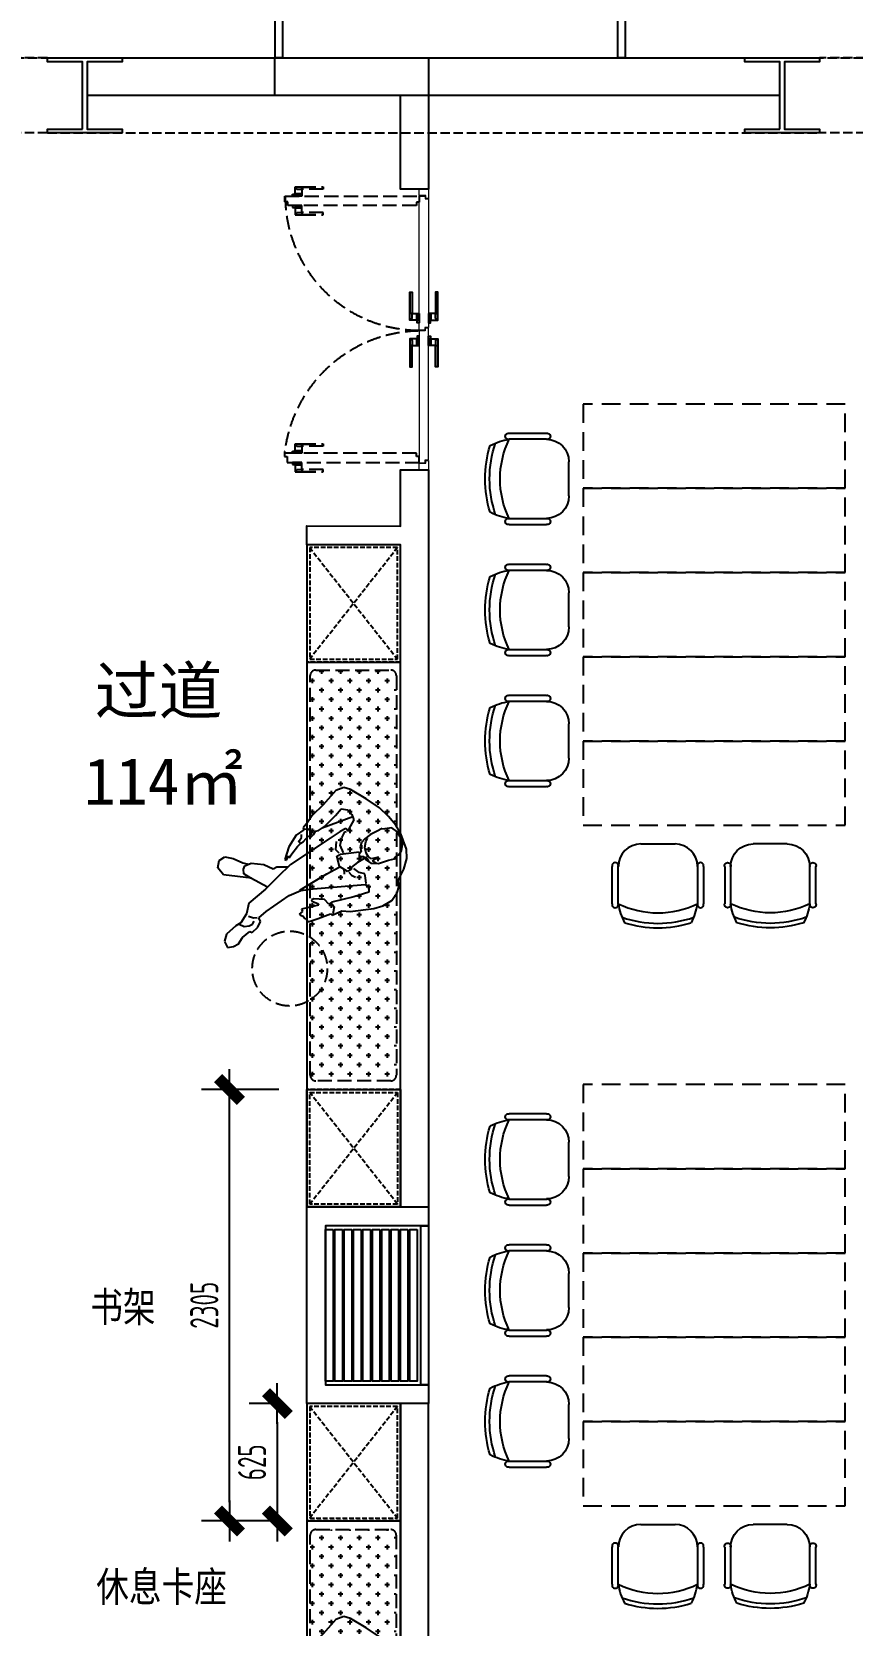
# Model space of a CAD drawing. Header units: millimetres. Extents: x 285006 to 3037698, y -2820855 to 192241.
# Drawn here: x 1153275 to 1157656, y -1089932 to -1081422 of the extents above; entities that cross this region are included whole.
import ezdxf
from ezdxf.enums import TextEntityAlignment as Align
from ezdxf.xclip import XClip

# ---------------------------------------------------------------- set-up
doc = ezdxf.new("R2010")
doc.units = ezdxf.units.MM
doc.header["$XCLIPFRAME"] = 2
doc.header["$PDMODE"] = 35
doc.header["$PDSIZE"] = -0.1
for name, pattern in [('1#C-6F$0$CONTINOUS', [0]), ('1#C-6F$0$DASHED2', [0.375, 0.25, -0.125]), ('DASH', [0.35, 0.25, -0.1]), ('DASHED', [0.75, 0.5, -0.25])]:
    doc.linetypes.add(name, pattern=pattern)
for name, color, linetype in [('1#C-6F$0$0-XREF', 7, 'Continuous'), ('1#C-6F$0$S-W-BEAMLINE', 4, '1#C-6F$0$DASHED2'), ('6铝型材', 8, 'Continuous'), ('___', 4, 'Continuous'), ('__附着_A10-J_KJ_2_B_28F_SEN22M3I_设计区$0$A_WALL_BRIK(砌块墙)', 190, 'Continuous'), ('A-DOOR', 60, 'Continuous'), ('BS-SHORT CABINET', 30, 'Continuous'), ('DOOR', 60, 'Continuous'), ('DOOR--02', 8, 'Continuous'), ('DS-FINISH', 20, 'Continuous'), ('FF-FIXT--02', 8, 'DASH'), ('FF-FURN', 51, 'Continuous'), ('FF-TEXT', 50, 'Continuous'), ('FF-活动家具', 51, 'Continuous'), ('FF1-固定家具(落地、到顶)', 30, 'Continuous'), ('WALL', 255, 'Continuous'), ('WALL-地台', 8, 'Continuous')]:
    doc.layers.add(name, color=color, linetype=linetype)
doc.layers.add('DIM-1B-6F$0$A-ANNO-DIMS', color=73, linetype='Continuous', lineweight=18)
doc.layers.add('WALL-1C-6F-1$0$A-WALL-GLAZ', color=142, linetype='Continuous', lineweight=18)
doc.styles.add('CCD_DIM', font='archs.shx', dxfattribs={"width": 0.7})
doc.styles.add('DIA', font='')
doc.styles.add('DIM-1B-6F$0$HYGB2014', font='hygbsz.shx', dxfattribs={"width": 0.7, "bigfont": 'hygbhz.shx'})
doc.styles.add('T9-L46$0$CCDI-TOG-01', font='arial.ttf')
doc.styles.get('DIA').set_extended_font_data('SimSun')
doc.dimstyles.new('DIM-1B-6F$0$DIMN', dxfattribs={"dimtxt": 300, "dimasz": 100, "dimexe": 250, "dimexo": 300, "dimgap": 0, "dimtad": 0, "dimdec": 0, "dimzin": 0, "dimdsep": 46, "dimtxsty": 'DIM-1B-6F$0$HYGB2014', "dimblk": 'DIM-1B-6F$0$_archtick', "dimcen": 0.09, "dimdle": 150, "dimclrt": 7, "dimazin": 0, "dimtfac": 1, "dimtdec": 0, "dimtix": 1, "dimtmove": 2, "dimatfit": 3, "dimfxl": 1, "dimtvp": 1, "dimtolj": 1, "dimtzin": 0, "dimarcsym": 0})
doc.dimstyles.new('DIM_100', dxfattribs={"dimscale": 100, "dimtxt": 1.5, "dimasz": 1, "dimexe": 1.5, "dimexo": 1.5, "dimgap": 0.6, "dimtad": 1, "dimdec": 0, "dimrnd": 5, "dimzin": 12, "dimdsep": 46, "dimtxsty": 'CCD_DIM', "dimblk": 'CCD_Dimension_Tick', "dimcen": 0.125, "dimclrd": 44, "dimclre": 44, "dimclrt": 50, "dimadec": 0, "dimazin": 0, "dimtfac": 1, "dimtdec": 0, "dimtix": 1, "dimtmove": 2, "dimatfit": 3, "dimldrblk": 'CCD_Leader_Dot', "dimfxl": 5, "dimtvp": 1, "dimtolj": 1, "dimtzin": 0, "dimarcsym": 0})

# ---------------------------------------------------------------- blocks, each defined once
blk = doc.blocks.new('DIM-1B-6F$0$_archtick')
at = {"const_width": 0.4}
blk.add_lwpolyline([(-0.7, -0.7), (0.7, 0.7)], dxfattribs=at)
blk = doc.blocks.new('CCD_Dimension_Tick')
at = {"color": 0, "linetype": 'ByBlock'}
for p, q in [((-1.091, 0), (0, 0)), ((0, 0), (1.091, 0))]:
    blk.add_line(p, q, dxfattribs=at)
at = {"color": 0, "linetype": 'Continuous', "const_width": 0.608}
blk.add_lwpolyline([(-0.61, -0.61), (0.61, 0.61)], dxfattribs=at)
blk = doc.blocks.new('*D1553')
at = {"layer": '___', "color": 44, "lineweight": -2, "transparency": 16777216}
for p, q in [((1162391.7, -1083359.5), (1162241.7, -1083359.5)), ((1162391.7, -1083459.5), (1162391.7, -1085509.5)), ((1162435.4, -1085609.5), (1162241.7, -1085609.5))]:
    blk.add_line(p, q, dxfattribs=at)
at = {"layer": 'Defpoints', "color": 0, "transparency": 16777216}
for p in [(1162518.5, -1083359.5), (1162391.7, -1085609.5), (1162585.4, -1085609.5), (1062582.7, -2814913.1), (1063707.7, -2814913.1), (1063707.7, -2816154.7)]:
    blk.add_point(p, dxfattribs=at)
at = {"layer": 'DIM-1B-6F$0$A-ANNO-DIMS', "color": 0, "lineweight": -2, "transparency": 16777216}
for p, q in [((1062582.7, -2815213.1), (1062582.7, -2816404.7)), ((1063707.7, -2815213.1), (1063707.7, -2816404.7)), ((1062432.7, -2816154.7), (1063857.7, -2816154.7))]:
    blk.add_line(p, q, dxfattribs=at)
at = {"layer": '___', "color": 44, "lineweight": -2, "transparency": 16777216, "xscale": 100, "yscale": 100, "zscale": 100}
for p, rotation in [((1162391.7, -1083359.5), 90), ((1162391.7, -1085609.5), 270)]:
    blk.add_blockref('CCD_Dimension_Tick', p, dxfattribs=dict(at, rotation=rotation))
at = {"layer": 'DIM-1B-6F$0$A-ANNO-DIMS', "color": 0, "lineweight": -2, "transparency": 16777216, "xscale": 100, "yscale": 100, "zscale": 100, "rotation": 180}
blk.add_blockref('DIM-1B-6F$0$_archtick', (1062582.7, -2816154.7), dxfattribs=at)
at = {"layer": 'DIM-1B-6F$0$A-ANNO-DIMS', "color": 0, "lineweight": -2, "transparency": 16777216, "xscale": 100, "yscale": 100, "zscale": 100}
blk.add_blockref('DIM-1B-6F$0$_archtick', (1063707.7, -2816154.7), dxfattribs=at)
at = {"layer": '___', "color": 50, "transparency": 16777216, "insert": (1162256.7, -1084484.5), "char_height": 150, "attachment_point": 5, "rotation": 90, "style": 'CCD_DIM'}
blk.add_mtext('\\A1;2250', dxfattribs=at)
at = {"layer": 'DIM-1B-6F$0$A-ANNO-DIMS', "color": 7, "transparency": 16777216, "insert": (1063145.2, -2815854.7), "char_height": 300, "attachment_point": 5, "style": 'DIM-1B-6F$0$HYGB2014'}
blk.add_mtext('\\A1;1125', dxfattribs=at)
blk = doc.blocks.new('*D1555')
at = {"layer": '___', "color": 44, "lineweight": -2, "transparency": 16777216}
for p, q in [((1154593.2, -1087071.4), (1154180.5, -1087071.4)), ((1154330.5, -1089275.6), (1154330.5, -1087171.4)), ((1154593.2, -1089375.6), (1154180.5, -1089375.6))]:
    blk.add_line(p, q, dxfattribs=at)
at = {"layer": 'Defpoints', "color": 0, "transparency": 16777216}
for p in [(1154330.5, -1087071.4), (1154743.2, -1087071.4, 0), (1154743.2, -1089375.6, 0), (1064832.7, -2814913.1), (1066532.7, -2814913.1), (1066532.7, -2816154.7)]:
    blk.add_point(p, dxfattribs=at)
at = {"layer": 'DIM-1B-6F$0$A-ANNO-DIMS', "color": 0, "lineweight": -2, "transparency": 16777216}
for p, q in [((1064832.7, -2815213.1), (1064832.7, -2816404.7)), ((1066532.7, -2815213.1), (1066532.7, -2816404.7)), ((1064682.7, -2816154.7), (1066682.7, -2816154.7))]:
    blk.add_line(p, q, dxfattribs=at)
at = {"layer": '___', "color": 44, "lineweight": -2, "transparency": 16777216, "xscale": 100, "yscale": 100, "zscale": 100}
for p, rotation in [((1154330.5, -1087071.4), 90), ((1154330.5, -1089375.6), 270)]:
    blk.add_blockref('CCD_Dimension_Tick', p, dxfattribs=dict(at, rotation=rotation))
at = {"layer": 'DIM-1B-6F$0$A-ANNO-DIMS', "color": 0, "lineweight": -2, "transparency": 16777216, "xscale": 100, "yscale": 100, "zscale": 100, "rotation": 180}
blk.add_blockref('DIM-1B-6F$0$_archtick', (1064832.7, -2816154.7), dxfattribs=at)
at = {"layer": 'DIM-1B-6F$0$A-ANNO-DIMS', "color": 0, "lineweight": -2, "transparency": 16777216, "xscale": 100, "yscale": 100, "zscale": 100}
blk.add_blockref('DIM-1B-6F$0$_archtick', (1066532.7, -2816154.7), dxfattribs=at)
at = {"layer": '___', "color": 50, "transparency": 16777216, "insert": (1154195.5, -1088223.5), "char_height": 150, "attachment_point": 5, "rotation": 90, "style": 'CCD_DIM'}
blk.add_mtext('\\A1;2305', dxfattribs=at)
at = {"layer": 'DIM-1B-6F$0$A-ANNO-DIMS', "color": 7, "transparency": 16777216, "insert": (1065682.7, -2815854.7), "char_height": 300, "attachment_point": 5, "style": 'DIM-1B-6F$0$HYGB2014'}
blk.add_mtext('\\A1;1700', dxfattribs=at)
blk = doc.blocks.new('*D1556')
at = {"layer": '___', "color": 44, "lineweight": -2, "transparency": 16777216}
for p, q in [((1154593.2, -1088748.5), (1154435.7, -1088748.5)), ((1154585.7, -1088848.5), (1154585.7, -1089275.6)), ((1154593.2, -1089375.6), (1154435.7, -1089375.6))]:
    blk.add_line(p, q, dxfattribs=at)
at = {"layer": 'Defpoints', "color": 0, "transparency": 16777216}
for p in [(1154743.2, -1088748.5, 0), (1154585.7, -1089375.6), (1154743.2, -1089375.6, 0), (1066532.7, -2814913.1), (1067332.7, -2814913.1), (1067332.7, -2816154.7)]:
    blk.add_point(p, dxfattribs=at)
at = {"layer": 'DIM-1B-6F$0$A-ANNO-DIMS', "color": 0, "lineweight": -2, "transparency": 16777216}
for p, q in [((1066532.7, -2815213.1), (1066532.7, -2816404.7)), ((1067332.7, -2815213.1), (1067332.7, -2816404.7)), ((1066382.7, -2816154.7), (1067482.7, -2816154.7))]:
    blk.add_line(p, q, dxfattribs=at)
at = {"layer": '___', "color": 44, "lineweight": -2, "transparency": 16777216, "xscale": 100, "yscale": 100, "zscale": 100}
for p, rotation in [((1154585.7, -1088748.5), 90), ((1154585.7, -1089375.6), 270)]:
    blk.add_blockref('CCD_Dimension_Tick', p, dxfattribs=dict(at, rotation=rotation))
at = {"layer": 'DIM-1B-6F$0$A-ANNO-DIMS', "color": 0, "lineweight": -2, "transparency": 16777216, "xscale": 100, "yscale": 100, "zscale": 100, "rotation": 180}
blk.add_blockref('DIM-1B-6F$0$_archtick', (1066532.7, -2816154.7), dxfattribs=at)
at = {"layer": 'DIM-1B-6F$0$A-ANNO-DIMS', "color": 0, "lineweight": -2, "transparency": 16777216, "xscale": 100, "yscale": 100, "zscale": 100}
blk.add_blockref('DIM-1B-6F$0$_archtick', (1067332.7, -2816154.7), dxfattribs=at)
at = {"layer": '___', "color": 50, "transparency": 16777216, "insert": (1154450.7, -1089062.1), "char_height": 150, "attachment_point": 5, "rotation": 90, "style": 'CCD_DIM'}
blk.add_mtext('\\A1;625', dxfattribs=at)
at = {"layer": 'DIM-1B-6F$0$A-ANNO-DIMS', "color": 7, "transparency": 16777216, "insert": (1066932.7, -2815854.7), "char_height": 300, "attachment_point": 5, "style": 'DIM-1B-6F$0$HYGB2014'}
blk.add_mtext('\\A1;800', dxfattribs=at)
blk = doc.blocks.new('WALL-1C-6F-1$0$mullion_____')
at = {"layer": '6铝型材'}
for p, q in [((-36798.2, -1713.1), (-36798.2, -1433.1)), ((-36798.2, -1433.1), (-36758.2, -1433.1)), ((-36758.2, -1713.1), (-36758.2, -1433.1)), ((-36798.2, -1713.1), (-36758.2, -1713.1)), ((-36778.2, -1713.1), (-36778.2, -1733.1))]:
    blk.add_line(p, q, dxfattribs=at)
blk = doc.blocks.new('WALL-1C-6F-1')
at = {"layer": 'WALL-地台', "linetype": 'DASH', "ltscale": 200}
blk.add_line((98375185.2, 18822722.6), (98375185.5, 18796565.6), dxfattribs=at)
at = {"layer": 'WALL-1C-6F-1$0$A-WALL-GLAZ', "lineweight": -3, "rotation": 269.9999995734953}
for p in [(98376618.3, 18778423.8), (98376618.3, 18776593.5)]:
    blk.add_blockref('WALL-1C-6F-1$0$mullion_____', p, dxfattribs=at)
blk = doc.blocks.new('1#C-6F$0$A$C13D20D7F')
at = {"layer": '1#C-6F$0$S-W-BEAMLINE', "color": 6, "linetype": '1#C-6F$0$CONTINOUS'}
blk.add_lwpolyline([(380, 200), (20, 200), (20, 12.5), (0, 12.5), (0, 412.5), (20, 412.5), (20, 225), (380, 225), (380, 412.5), (400, 412.5), (400, 12.5), (380, 12.5)], close=True, dxfattribs=at)
blk = doc.blocks.new('dfgdergherhre')
at = {"layer": 'WALL-地台', "linetype": 'DASH', "ltscale": 200}
for p, q in [((3268329.3, 4622650.5, 0), (3268329.3, 4621284.4, 0)), ((3268729.3, 4622650.5, 0), (3268729.3, 4621284.4, 0)), ((3268329.3, 4617159.8, 0), (3268329.3, 4621284.4, 0)), ((3268729.3, 4617159.8, 0), (3268729.3, 4621284.4, 0)), ((3268329.1, 4617159.8, 0), (3268329.2, 4615793.8, 0)), ((3268729.1, 4617159.8, 0), (3268729.2, 4615793.8, 0))]:
    blk.add_line(p, q, dxfattribs=at)
at = {"layer": '1#C-6F$0$0-XREF', "ltscale": 1.5, "rotation": 359.999308722076}
for p in [(3268329.3, 4620871.9, 0), (3268329.2, 4617147.3, 0)]:
    blk.add_blockref('1#C-6F$0$A$C13D20D7F', p, dxfattribs=at)
blk = doc.blocks.new('*U477')
at = {"layer": 'DOOR', "linetype": 'Continuous', "lineweight": 0, "ltscale": 1000}
for points in [[(-757.5, 17), (-757.5, 50), (-1461, 50), (-1461, 50), (-1461, 50), (-1461, 50), (-1461, 50), (-1461, 50), (-1461, 50), (-1461, 50), (-1461, 50), (-1461, 50), (-1461, 50), (-1461, 50), (-1461, 50), (-1461, 50), (-1461, 50), (-1462, 50), (-1462, 18), (-1447, 18), (-1447, 0), (-1446, 0), (-1446, 0), (-1446, 0), (-1446, 0), (-742.5, 0), (-742.5, 17)], [(-754.5, 20), (-754.5, 50), (-39, 50), (-39, 50), (-39, 50), (-39, 50), (-39, 50), (-39, 50), (-39, 50), (-39, 50), (-39, 50), (-39, 50), (-39, 50), (-39, 50), (-39, 50), (-39, 50), (-39, 50), (-38, 50), (-38, 18), (-53, 18), (-53, 0), (-54, 0), (-54, 0), (-54, 0), (-54, 0), (-739.5, 0), (-739.5, 20), (-754.5, 20)]]:
    blk.add_lwpolyline(points, close=True, dxfattribs=at)
at = {"layer": 'DOOR--02', "linetype": 'DASH', "ltscale": 300}
for p, q in [((-1509, 676.5), (-1509, 562.5)), ((-1363, 676.5), (-1363, 562.5)), ((-136, 676.5), (-136, 562.5)), ((10, 676.5), (10, 562.5))]:
    blk.add_line(p, q, dxfattribs=at)
at = {"layer": 'DOOR--02'}
for p, q in [((-835.5, 98), (-949.5, 98)), ((-664.5, 98), (-550.5, 98)), ((-835.5, -48), (-949.5, -48)), ((-664.5, -48), (-550.5, -48))]:
    blk.add_line(p, q, dxfattribs=at)
at = {"layer": 'DOOR--02', "linetype": 'DASH', "ltscale": 300}
for points in [[(-1428, 754.5), (-1461, 754.5), (-1461, 51), (-1461, 51), (-1461, 51), (-1461, 51), (-1461, 51), (-1461, 51), (-1461, 51), (-1461, 51), (-1461, 51), (-1461, 51), (-1461, 51), (-1461, 51), (-1461, 51), (-1461, 51), (-1461, 51), (-1461, 50), (-1429, 50), (-1429, 65), (-1411, 65), (-1411, 66), (-1411, 66), (-1411, 66), (-1411, 66), (-1411, 769.5), (-1428, 769.5)], [(-68, 766.5), (-38, 766.5), (-38, 51), (-38, 51), (-38, 51), (-38, 51), (-38, 51), (-38, 51), (-38, 51), (-38, 51), (-38, 51), (-38, 51), (-38, 51), (-38, 51), (-38, 51), (-38, 51), (-38, 51), (-38, 50), (-70, 50), (-70, 65), (-88, 65), (-88, 66), (-88, 66), (-88, 66), (-88, 66), (-88, 751.5), (-68, 751.5), (-68, 766.5)], [(-1473, 711.5), (-1473, 677), (-1471, 677), (-1471, 711.5)], [(-1399, 711.5), (-1399, 677), (-1401, 677), (-1401, 711.5)], [(-100, 711.5), (-100, 677), (-98, 677), (-98, 711.5)], [(-26, 711.5), (-26, 677), (-28, 677), (-28, 711.5)]]:
    blk.add_lwpolyline(points, close=True, dxfattribs=at)
for points in [[(-1473, 677.5), (-1473, 712), (-1511, 712), (-1511, 669)], [(-1511, 712), (-1499, 702.5), (-1499, 676.5)], [(-1461, 676.2), (-1461, 726.5), (-1471, 726.5), (-1471, 676.2), (-1461, 676.2)], [(-1471, 710), (-1461, 710)], [(-1471, 693), (-1461, 693)], [(-1411, 676.2), (-1411, 726.5), (-1401, 726.5), (-1401, 676.2), (-1411, 676.2)], [(-1401, 710), (-1411, 710)], [(-1401, 693), (-1411, 693)], [(-1399, 677.5), (-1399, 712), (-1361, 712), (-1361, 669)], [(-1361, 712), (-1373, 702.5), (-1373, 676.5)], [(-100, 677.5), (-100, 712), (-138, 712), (-138, 669)], [(-138, 712), (-126, 702.5), (-126, 676.5)], [(-88, 676.2), (-88, 726.5), (-98, 726.5), (-98, 676.2), (-88, 676.2)], [(-98, 710), (-88, 710)], [(-98, 693), (-88, 693)], [(-38, 676.2), (-38, 726.5), (-28, 726.5), (-28, 676.2), (-38, 676.2)], [(-28, 710), (-38, 710)], [(-28, 693), (-38, 693)], [(-26, 677.5), (-26, 712), (12, 712), (12, 669)], [(12, 712), (0, 702.5), (0, 676.5)], [(-1511, 676.5), (-1511, 562.5), (-1499, 562.5), (-1499, 676.5)], [(-1501, 676.5), (-1511, 676.5)], [(-1501, 676.5), (-1473, 676.5), (-1473, 676.5)], [(-1371, 676.5), (-1399, 676.5), (-1399, 676.5)], [(-1361, 676.5), (-1361, 562.5), (-1373, 562.5), (-1373, 676.5)], [(-1371, 676.5), (-1361, 676.5)], [(-138, 676.5), (-138, 562.5), (-126, 562.5), (-126, 676.5)], [(-128, 676.5), (-138, 676.5)], [(-128, 676.5), (-100, 676.5), (-100, 676.5)], [(2, 676.5), (-26, 676.5), (-26, 676.5)], [(12, 676.5), (12, 562.5), (0, 562.5), (0, 676.5)], [(2, 676.5), (12, 676.5)]]:
    blk.add_lwpolyline(points, dxfattribs=at)
at = {"layer": 'DOOR--02'}
for points in [[(-835.5, 100), (-949.5, 100), (-949.5, 88), (-835.5, 88)], [(-834.5, 62), (-800, 62), (-800, 100), (-843, 100)], [(-835.5, 90), (-835.5, 100)], [(-800, 100), (-809.5, 88), (-835.5, 88)], [(-835.5, 90), (-835.5, 62), (-835.5, 62)], [(-665.5, 62), (-700, 62), (-700, 100), (-657, 100)], [(-700, 100), (-690.5, 88), (-664.5, 88)], [(-664.5, 100), (-550.5, 100), (-550.5, 88), (-664.5, 88)], [(-664.5, 90), (-664.5, 100)], [(-664.5, 90), (-664.5, 62), (-664.5, 62)], [(-835.8, 50), (-785.5, 50), (-785.5, 60), (-835.8, 60), (-835.8, 50)], [(-819, 60), (-819, 50)], [(-802, 60), (-802, 50)], [(-664.2, 50), (-714.5, 50), (-714.5, 60), (-664.2, 60), (-664.2, 50)], [(-698, 60), (-698, 50)], [(-681, 60), (-681, 50)], [(-835.5, -50), (-949.5, -50), (-949.5, -38), (-835.5, -38)], [(-834.5, -12), (-800, -12), (-800, -50), (-843, -50)], [(-835.8, 0), (-785.5, 0), (-785.5, -10), (-835.8, -10), (-835.8, 0)], [(-835.5, -40), (-835.5, -12), (-835.5, -12)], [(-800, -50), (-809.5, -38), (-835.5, -38)], [(-835.5, -40), (-835.5, -50)], [(-819, -10), (-819, 0)], [(-802, -10), (-802, 0)], [(-664.2, 0), (-714.5, 0), (-714.5, -10), (-664.2, -10), (-664.2, 0)], [(-665.5, -12), (-700, -12), (-700, -50), (-657, -50)], [(-700, -50), (-690.5, -38), (-664.5, -38)], [(-698, -10), (-698, 0)], [(-681, -10), (-681, 0)], [(-664.5, -40), (-664.5, -12), (-664.5, -12)], [(-664.5, -50), (-550.5, -50), (-550.5, -38), (-664.5, -38)], [(-664.5, -40), (-664.5, -50)]]:
    blk.add_lwpolyline(points, dxfattribs=at)
for points in [[(-800.5, 62), (-835, 62), (-835, 60), (-800.5, 60)], [(-699.5, 62), (-665, 62), (-665, 60), (-699.5, 60)], [(-800.5, -12), (-835, -12), (-835, -10), (-800.5, -10)], [(-699.5, -12), (-665, -12), (-665, -10), (-699.5, -10)]]:
    blk.add_lwpolyline(points, close=True, dxfattribs=at)
at = {"layer": 'DOOR--02', "linetype": 'DASH', "ltscale": 300}
for centre, radius, start, end in [((-1494.2, 38.1), 736, 0.92375, 83.51215), ((-39, 50), 715.5, 89.91992, 182.40293)]:
    blk.add_arc(centre, radius, start, end, dxfattribs=at)
at = {"layer": 'DS-FINISH', "linetype": 'Continuous', "lineweight": 0, "ltscale": 1000}
for points in [[(-1500, 50), (-1465, 50), (-1465, 15), (-1450, 15), (-1450, 0), (-1500, 0), (-1500, 50)], [(-35, 50), (0, 50), (0, 0), (-50, 0), (-50, 15), (-35, 15), (-35, 50), (0, 50)]]:
    blk.add_lwpolyline(points, dxfattribs=at)
blk = doc.blocks.new('A$C2ABA4370')
at = {"color": 8}
blk.add_wipeout([(671.2, 1032.3), (702, 979.3), (717.4, 925.1), (735.7, 784.7), (732.9, 735.8), (758, 677.8), (748.8, 668.5), (777.4, 596.1), (798, 536.1), (779.8, 523), (776, 513.4), (763.6, 505.4), (757.2, 489.4), (752.5, 482), (736.2, 501.5), (722.8, 495.7), (697.9, 596.2), (689, 592.4), (675.1, 557.2), (667.4, 556.6), (661.6, 570), (664, 631.9), (692.6, 657.5), (679.5, 675.7), (649.8, 805.9), (621.1, 896.8), (589.6, 896.4), (575.3, 874.4), (600.4, 564.7), (610.5, 492.3), (640.3, 423.1), (736.1, 286.9), (773.9, 242.3), (796.2, 252), (829.1, 237), (859.8, 202.6), (854.8, 189.8), (889.3, 146.5), (928.3, 122.4), (943, 93.6), (948.7, 57.4), (913.6, 39.5), (869.9, 50.6), (821.8, 106.7), (803.9, 136.1), (749.2, 170.8), (685.7, 183.1), (603.1, 282.5), (590.5, 295.2), (538.9, 198.8), (517.3, 33.6), (476.2, 0), (433.1, 7.9), (411, 40.7), (421.4, 90.2), (446.5, 148.7), (455.7, 182.5), (449.2, 197.6), (456.6, 272.3), (482.7, 328.5), (470.8, 349.9), (471.5, 416.2), (456.8, 431.3), (300.2, 665.6), (261.1, 725.5), (243.4, 760.3), (259.3, 772.5), (244.3, 776.6), (191.6, 806.8), (174.9, 801), (241.6, 618.6), (256, 596.2), (258.3, 578.7), (279.4, 566.6), (297, 550.3), (287.4, 535.6), (303.1, 523.9), (321.7, 505.4), (329.7, 492.9), (349.2, 472.2), (393, 438.2), (418.3, 422.6), (406.1, 420), (430.4, 406.6), (426.6, 397.1), (352.8, 420.8), (283.5, 465.1), (251.1, 509.4), (239, 506.8), (206.7, 532.6), (165.8, 560), (103.1, 625.6), (18, 700.1), (0, 748), (12, 787.6), (67.3, 880.3), (120.7, 958.9), (171.6, 1012.7), (224.1, 1056.5), (274.7, 1086.3), (365.9, 1120.4), (421.4, 1120.5), (484.6, 1102.8), (551.4, 1070.7), (591.9, 1074.9), (622.9, 1064.4)], dxfattribs=at)
for p, q in [((224.1, 1056.5), (171.6, 1012.7)), ((274.7, 1086.3), (224.1, 1056.5)), ((261.4, 1062), (240.1, 1031.7)), ((298.7, 1086.1), (261.4, 1062)), ((365.9, 1120.4), (274.7, 1086.3)), ((337.3, 1094.8), (298.7, 1086.1)), ((376.2, 1090.4), (337.3, 1094.8)), ((421.4, 1120.5), (365.9, 1120.4)), ((401.1, 1069.4), (376.2, 1090.4)), ((414.3, 1051.2), (401.1, 1069.4)), ((423.9, 1047.4), (414.3, 1051.2)), ((484.6, 1102.8), (421.4, 1120.5)), ((430.7, 1013.2), (423.9, 1047.4)), ((551.4, 1070.7), (484.6, 1102.8)), ((591.9, 1074.9), (551.4, 1070.7)), ((622.9, 1064.4), (591.9, 1074.9)), ((671.2, 1032.3), (622.9, 1064.4)), ((120.7, 958.9), (67.3, 880.3)), ((171.6, 1012.7), (120.7, 958.9)), ((240.1, 1031.7), (244.4, 991.1)), ((247.9, 976.8), (243.5, 974.8)), ((243.5, 974.8), (260.1, 942.3)), ((244.4, 991.1), (247.9, 976.8)), ((451.7, 953.9), (430.7, 1013.2)), ((449.8, 907.6), (451.7, 953.9)), ((702, 979.3), (671.2, 1032.3)), ((717.4, 925.1), (702, 979.3)), ((67.3, 880.3), (12, 787.6)), ((260.1, 942.3), (278.8, 905.3)), ((278.8, 905.3), (304.1, 871.2)), ((322.3, 877.3), (299.9, 887.8)), ((304.1, 871.2), (325.8, 851.5)), ((356, 871.7), (322.3, 877.3)), ((325.8, 851.5), (352.6, 844.5)), ((364.5, 853.7), (342.5, 854.9)), ((390.5, 879.9), (356, 871.7)), ((411.5, 893.4), (390.5, 879.9)), ((409.1, 842.4), (409.6, 866.1)), ((409.6, 866.1), (432, 881.4)), ((435.9, 895.3), (410.5, 875.4)), ((423.5, 912), (411.5, 893.4)), ((436.7, 917.7), (416.2, 944.7)), ((416.2, 944.7), (423.5, 912)), ((421.5, 868.9), (444.2, 828.4)), ((432, 881.4), (449.8, 907.6)), ((449.9, 939.1), (436.7, 917.7)), ((513, 871.3), (503.6, 838.1)), ((535.1, 875.5), (513, 871.3)), ((570.1, 880.1), (535.1, 875.5)), ((575.3, 874.4), (589.6, 896.4)), ((600.4, 564.7), (575.3, 874.4)), ((589.6, 896.4), (621.1, 896.8)), ((621.1, 896.8), (649.8, 805.9)), ((735.7, 784.7), (717.4, 925.1)), ((12, 787.6), (0, 748)), ((126.4, 731), (133, 770.9)), ((133, 770.9), (159.4, 795.6)), ((159.4, 795.6), (191.6, 806.8)), ((174.9, 801), (241.6, 618.6)), ((191.6, 806.8), (244.3, 776.6)), ((259.3, 772.5), (243.4, 760.3)), ((243.4, 760.3), (261.1, 725.5)), ((244.3, 776.6), (259.3, 772.5)), ((262.6, 752.7), (261, 762.6)), ((352.6, 844.5), (379.3, 850.2)), ((379.3, 850.2), (399, 836.3)), ((395.1, 727.7), (381.7, 838.5)), ((399, 836.3), (409.1, 842.4)), ((444.2, 828.4), (472.7, 793)), ((498.7, 769.8), (468.8, 722.5)), ((472.7, 793), (486.8, 791.2)), ((503.6, 838.1), (480, 806.8)), ((486.8, 791.2), (498.7, 769.8)), ((503.4, 777.1), (520.6, 792.5)), ((520.6, 792.5), (531.7, 815.8)), ((649.8, 805.9), (679.5, 675.7)), ((732.9, 735.8), (735.7, 784.7)), ((0, 748), (18, 700.1)), ((18, 700.1), (103.1, 625.6)), ((167, 698.2), (126.4, 731)), ((232, 633.5), (167, 698.2)), ((261.1, 725.5), (300.2, 665.6)), ((295.5, 737.7), (262.6, 752.7)), ((342.7, 726.4), (295.5, 737.7)), ((300.2, 665.6), (456.8, 431.3)), ((369.6, 700.9), (320.8, 703.6)), ((387.4, 745.6), (342.7, 726.4)), ((390.3, 720.4), (369.6, 700.9)), ((406.9, 706.4), (395.1, 727.7)), ((468.8, 722.5), (406.9, 706.4)), ((512.4, 645.9), (473, 719)), ((482.1, 746.8), (515, 750.4)), ((679.5, 675.7), (692.6, 657.5)), ((689.8, 676.2), (708, 689.4)), ((708, 689.4), (749.5, 682)), ((758, 677.8), (732.9, 735.8)), ((748.8, 668.5), (758, 677.8)), ((777.4, 596.1), (748.8, 668.5)), ((103.1, 625.6), (165.8, 560)), ((256, 596.2), (232, 633.5)), ((258.3, 578.7), (256, 596.2)), ((279.4, 566.6), (258.3, 578.7)), ((566.2, 557.9), (512.4, 645.9)), ((664, 631.9), (661.6, 570)), ((661.6, 570), (667.4, 556.6)), ((692.6, 657.5), (664, 631.9)), ((675.1, 557.2), (689, 592.4)), ((689, 592.4), (697.9, 596.2)), ((697.9, 596.2), (722.8, 495.7)), ((798, 536.1), (777.4, 596.1)), ((165.8, 560), (206.7, 532.6)), ((206.7, 532.6), (239, 506.8)), ((239, 506.8), (251.1, 509.4)), ((246, 533.6), (260, 550.3)), ((247, 512.9), (246, 533.6)), ((251.1, 509.4), (283.5, 465.1)), ((260, 550.3), (282.9, 552.2)), ((297, 550.3), (279.4, 566.6)), ((296.6, 496.5), (279.5, 495.8)), ((287.4, 535.6), (297, 550.3)), ((303.1, 523.9), (287.4, 535.6)), ((313.6, 485), (296.6, 496.5)), ((321.7, 505.4), (303.1, 523.9)), ((325, 480.5), (313.6, 485)), ((329.7, 492.9), (321.7, 505.4)), ((329.3, 489.1), (325, 480.5)), ((349.2, 472.2), (329.7, 492.9)), ((610.2, 486.8), (566.2, 557.9)), ((610.5, 492.3), (600.4, 564.7)), ((640.3, 423.1), (610.5, 492.3)), ((667.4, 556.6), (675.1, 557.2)), ((722.8, 495.7), (736.2, 501.5)), ((736.2, 501.5), (752.5, 482)), ((752.5, 482), (757.2, 489.4)), ((757.2, 489.4), (763.6, 505.4)), ((763.6, 505.4), (776, 513.4)), ((776, 513.4), (779.8, 523)), ((779.8, 523), (798, 536.1)), ((283.5, 465.1), (352.8, 420.8)), ((393, 438.2), (349.2, 472.2)), ((352.8, 420.8), (426.6, 397.1)), ((418.3, 422.6), (393, 438.2)), ((406.1, 420), (418.3, 422.6)), ((430.4, 406.6), (406.1, 420)), ((426.6, 397.1), (430.4, 406.6)), ((456.8, 431.3), (533, 352.9)), ((470.8, 349.9), (471.5, 416.2)), ((736.1, 286.9), (640.3, 423.1)), ((456.6, 272.3), (482.7, 328.5)), ((482.7, 328.5), (470.8, 349.9)), ((533, 352.9), (603.1, 282.5)), ((590.5, 295.2), (537.3, 195.8)), ((773.9, 242.3), (736.1, 286.9)), ((449.2, 197.6), (456.6, 272.3)), ((465.6, 159.6), (449.2, 197.6)), ((537.3, 195.8), (513.1, 153.6)), ((538.9, 198.8), (517.3, 33.6)), ((603.1, 282.5), (685.7, 183.1)), ((762.9, 182), (774.3, 210.7)), ((774.3, 210.7), (772.3, 233.7)), ((796.2, 252), (773.9, 242.3)), ((811, 205.4), (793.1, 216.2)), ((829.1, 237), (796.2, 252)), ((821.9, 186.2), (811, 205.4)), ((859.8, 202.6), (829.1, 237)), ((854.8, 189.8), (859.8, 202.6)), ((889.3, 146.5), (854.8, 189.8)), ((421.4, 90.2), (446.5, 148.7)), ((446.5, 148.7), (455.7, 182.5)), ((484.7, 152), (465.6, 159.6)), ((513.1, 153.6), (484.7, 152)), ((685.7, 183.1), (749.2, 170.8)), ((749.2, 170.8), (803.9, 136.1)), ((803.9, 136.1), (821.8, 106.7)), ((810.9, 125.9), (824.5, 155.6)), ((821.8, 106.7), (869.9, 50.6)), ((824.5, 155.6), (821.9, 186.2)), ((928.3, 122.4), (889.3, 146.5)), ((943, 93.6), (928.3, 122.4)), ((411, 40.7), (421.4, 90.2)), ((433.1, 7.9), (411, 40.7)), ((476.2, 0), (433.1, 7.9)), ((517.3, 33.6), (476.2, 0)), ((869.9, 50.6), (912.7, 39.7)), ((914, 39.7), (948.7, 57.4)), ((948.7, 57.4), (943, 93.6))]:
    blk.add_line(p, q, dxfattribs=at)
blk = doc.blocks.new('*U1127')
at = {"layer": 'FF1-固定家具(落地、到顶)', "color": 55, "linetype": 'DASH', "ltscale": 100}
for p, q in [((15.4, 484.6), (611.7, 15.4)), ((15.4, 15.4), (611.7, 484.6)), ((627.1, 0), (627.1, 500))]:
    blk.add_line(p, q, dxfattribs=at)
at = {"layer": 'FF1-固定家具(落地、到顶)'}
blk.add_lwpolyline([(0, 500), (627.1, 500), (627.1, 0), (0, 0)], close=True, dxfattribs=at)
at = {"layer": 'FF1-固定家具(落地、到顶)', "color": 55, "linetype": 'DASH', "ltscale": 100}
blk.add_lwpolyline([(15.4, 484.6), (611.7, 484.6), (611.7, 15.4), (15.4, 15.4)], close=True, dxfattribs=at)
blk = doc.blocks.new('*U1128')
at = {"layer": 'FF1-固定家具(落地、到顶)', "color": 55, "linetype": 'DASH', "ltscale": 100}
for p, q in [((15.4, 484.6), (611.7, 15.4)), ((15.4, 15.4), (611.7, 484.6)), ((627.1, 0), (627.1, 500))]:
    blk.add_line(p, q, dxfattribs=at)
at = {"layer": 'FF1-固定家具(落地、到顶)'}
blk.add_lwpolyline([(0, 500), (627.1, 500), (627.1, 0), (0, 0)], close=True, dxfattribs=at)
at = {"layer": 'FF1-固定家具(落地、到顶)', "color": 55, "linetype": 'DASH', "ltscale": 100}
blk.add_lwpolyline([(15.4, 484.6), (611.7, 484.6), (611.7, 15.4), (15.4, 15.4)], close=True, dxfattribs=at)
blk = doc.blocks.new('CCD_Leader_Dot')
at = {"color": 0, "linetype": 'ByBlock'}
blk.add_line((-5, 0), (-10, 0), dxfattribs=at)
at = {"color": 0, "linetype": 'ByBlock', "const_width": 5}
blk.add_lwpolyline([(-2.5, 0, 1), (2.5, 0, 1)], format="xyb", close=True, dxfattribs=at)
blk = doc.blocks.new('A$C64783269')
at = {"layer": 'FF-活动家具'}
for p, q in [((1, 151), (1, 400)), ((41, 151), (41, 400)), ((570, 399), (570, 150)), ((610, 399), (610, 150)), ((419, 0), (191, 0))]:
    blk.add_line(p, q, dxfattribs=at)
for centre, radius, start, end in [((305, -192), 752, 72.7146, 107.2107), ((21, 405), 20.8, 344.5058, 195.4229), ((461, 332), 426, 152.8506, 170.8394), ((305, -144), 604, 64.0229, 115.9163), ((305, -200), 730, 70.8382, 109.1021), ((149, 332), 426, 9.0894, 27.0688), ((590, 405), 20.8, 344.5058, 195.4229), ((21, 145), 20.8, 164.5058, 15.4229), ((191, 150), 150, 179.9644, 269.9644), ((419, 150), 150, 269.9644, 359.9644), ((590, 145), 20.8, 164.5058, 15.4229)]:
    blk.add_arc(centre, radius, start, end, dxfattribs=at)
blk = doc.blocks.new('DFHFTHRTHRT')
at = {"layer": 'FF-TEXT', "color": 50, "style": 'DIA'}
for s, p in [('114㎡', (908003.5, -316793.9)), ('过道', (907520.7, -316820.5))]:
    blk.add_text(s, height=250, rotation=90.08483, dxfattribs=at).set_placement(p, align=Align.MIDDLE_CENTER)
at = {"layer": 'FF-TEXT', "color": 2, "style": 'T9-L46$0$CCDI-TOG-01', "width": 0.8}
for s, p in [('休息卡座', (912386.1, -317153.7)), ('书架', (910891.8, -317185.7))]:
    blk.add_text(s, height=160, rotation=90, dxfattribs=at).set_placement(p)

msp = doc.modelspace()

# ---------------------------------------------------------------- linework, layer by layer
at = {"layer": '___', "elevation": 0}
msp.add_lwpolyline([(1157269.6, -1081761.1), (1153569.9, -1081761)], dxfattribs=at)
at = {"layer": 'A-DOOR', "elevation": 0}
for points in [[(1154883.2, -1087818.5), (1154883.2, -1088628.5), (1154843.2, -1088628.5), (1154843.2, -1087818.5)], [(1154933.2, -1087818.5), (1154933.2, -1088628.5), (1154893.2, -1088628.5), (1154893.2, -1087818.5)], [(1154983.2, -1087818.5), (1154983.2, -1088628.5), (1154943.2, -1088628.5), (1154943.2, -1087818.5)], [(1155033.2, -1087818.5), (1155033.2, -1088628.5), (1154993.2, -1088628.5), (1154993.2, -1087818.5)], [(1155083.2, -1087818.5), (1155083.2, -1088628.5), (1155043.2, -1088628.5), (1155043.2, -1087818.5)], [(1155133.2, -1087818.5), (1155133.2, -1088628.5), (1155093.2, -1088628.5), (1155093.2, -1087818.5)], [(1155183.2, -1087818.5), (1155183.2, -1088628.5), (1155143.2, -1088628.5), (1155143.2, -1087818.5)], [(1155233.2, -1087818.5), (1155233.2, -1088628.5), (1155193.2, -1088628.5), (1155193.2, -1087818.5)], [(1155283.2, -1087818.5), (1155283.2, -1088628.5), (1155243.2, -1088628.5), (1155243.2, -1087818.5)], [(1155333.2, -1087818.5), (1155333.2, -1088628.5), (1155293.2, -1088628.5), (1155293.2, -1087818.5)]]:
    msp.add_lwpolyline(points, close=True, dxfattribs=at)
msp.add_lwpolyline([(1155393.1, -1087798.5), (1155393.1, -1088648.5), (1155353.1, -1088648.5), (1155353.1, -1087798.5), (1155393.1, -1087798.5)], dxfattribs=at)
at = {"layer": 'FF-FURN', "linetype": 'DASHED', "ltscale": 200}
for points in [[(1157618.5, -1083409.5), (1156218.5, -1083409.5), (1156218.5, -1083859.5), (1157618.5, -1083859.5)], [(1157618.5, -1083859.5), (1156218.5, -1083859.5), (1156218.5, -1084309.5), (1157618.5, -1084309.5)], [(1157618.5, -1084309.5), (1156218.5, -1084309.5), (1156218.5, -1084759.5), (1157618.5, -1084759.5)], [(1157618.5, -1084759.5), (1156218.5, -1084759.5), (1156218.5, -1085209.5), (1157618.5, -1085209.5)], [(1157618.5, -1085209.5), (1156218.5, -1085209.5), (1156218.5, -1085659.5), (1157618.5, -1085659.5)], [(1157618.5, -1087044.4), (1156218.5, -1087044.4), (1156218.5, -1087494.4), (1157618.5, -1087494.4)], [(1157618.5, -1087494.4), (1156218.5, -1087494.4), (1156218.5, -1087944.4), (1157618.5, -1087944.4)], [(1157618.5, -1087944.4), (1156218.5, -1087944.4), (1156218.5, -1088394.4), (1157618.5, -1088394.4)], [(1157618.5, -1088394.4), (1156218.5, -1088394.4), (1156218.5, -1088844.4), (1157618.5, -1088844.4)], [(1157618.5, -1088844.4), (1156218.5, -1088844.4), (1156218.5, -1089294.4), (1157618.5, -1089294.4)]]:
    msp.add_lwpolyline(points, close=True, dxfattribs=at)
at = {"layer": 'FF-FURN', "linetype": 'DASH', "ltscale": 300}
msp.add_circle((1154652.1, -1086425), 200, dxfattribs=at)
at = {"layer": 'WALL', "elevation": 0}
msp.add_lwpolyline([(1155243.2, -1081761), (1154572.8, -1081760.8), (1154572.8, -1081561.1), (1155393.2, -1081561.3), (1155393.2, -1082261), (1155243.2, -1082261)], close=True, dxfattribs=at)
for points in [[(1155243.2, -1083761.1), (1155393.2, -1083761), (1155393.1, -1087698.5), (1155393.1, -1087698.5), (1155393.1, -1087798.5), (1154843.2, -1087798.5), (1154843.2, -1088648.5), (1155393.1, -1088648.5), (1155393.1, -1088748.5), (1154743.2, -1088748.5), (1154743.2, -1087698.5), (1155243.2, -1087698.5), (1155243.2, -1084161.1), (1154743.2, -1084161.1), (1154743.2, -1084061), (1155243.2, -1084061.1), (1155243.2, -1083761), (1155393.2, -1083761)], [(1155243.2, -1087698.5), (1155393.1, -1087698.5)]]:
    msp.add_lwpolyline(points, dxfattribs=at)

# ---------------------------------------------------------------- block references
at = {"xscale": -1, "rotation": 90}
for p in [(1155243.2, -1084161.1, 0), (1155243.2, -1088748.5, 0)]:
    msp.add_blockref('*U1127', p, dxfattribs=at)
at = {"rotation": 89.99999999999999}
msp.add_blockref('*U1128', (1155243.2, -1087698.5, 0), dxfattribs=at)
at = {"layer": '1#C-6F$0$0-XREF', "ltscale": 1.5}
ref = msp.add_blockref('WALL-1C-6F-1', (-17657592, 97293851, 0), dxfattribs=dict(at, rotation=269.999308722076))
XClip(ref).set_block_clipping_path([(98372385.8231538981, 18767467.007476639), (98391135.4026873261, 18767467.2336917371), (98391134.7242774069, 18823696.4636914618), (98372385.144743979, 18823696.2374763638)])
at = {"layer": '__附着_A10-J_KJ_2_B_28F_SEN22M3I_设计区$0$A_WALL_BRIK(砌块墙)', "rotation": 270}
msp.add_blockref('dfgdergherhre', (-3463802.4, 2186768.2), dxfattribs=at)
at = {"layer": 'DS-FINISH', "rotation": 89.99999999999997}
msp.add_blockref('*U477', (1155393.2, -1082261, 0), dxfattribs=at)
at = {"layer": 'FF-FURN', "linetype": 'DASHED', "ltscale": 200}
for p, xscale, yscale, zscale, rotation in [((1156143.5, -1083565.3), -0.8, 0.8, 0.8, 90), ((1156143.5, -1084265.3), -0.8, 0.8, 0.8, 90), ((1156143.5, -1084965.3), -0.8, 0.8, 0.8, 90), ((1156862.7, -1085759.4), 0.8000000000000002, 0.8000000000000002, 0.8000000000000002, 180.0000006730583), ((1156974.3, -1085759.4), -0.8, 0.8, 0.8, 180), ((1156143.5, -1087200.2), -0.8, 0.8, 0.8, 90), ((1156143.5, -1087900.2), -0.8, 0.8, 0.8, 90), ((1156143.5, -1088600.2), -0.8, 0.8, 0.8, 90), ((1156862.7, -1089394.4), 0.8000000000000002, 0.8000000000000002, 0.8000000000000002, 180.0000006730583), ((1156974.3, -1089394.4), -0.8, 0.8, 0.8, 180)]:
    msp.add_blockref('A$C64783269', p, dxfattribs=dict(at, xscale=xscale, yscale=yscale, zscale=zscale, rotation=rotation))

# ---------------------------------------------------------------- dimensions: what is measured, and where the dimension line sits
at = {"layer": 'DIM-1B-6F$0$A-ANNO-DIMS'}
for p1, p2, picture, middle in [((1062582.7, -2814913.1), (1063707.7, -2814913.1), '*D1553', (1063145.2, -2815854.7)), ((1064832.7, -2814913.1), (1066532.7, -2814913.1), '*D1555', (1065682.7, -2815854.7)), ((1066532.7, -2814913.1), (1067332.7, -2814913.1), '*D1556', (1066932.7, -2815854.7))]:
    dim = msp.add_aligned_dim(p1=p1, p2=p2, distance=-1241.6, dimstyle='DIM-1B-6F$0$DIMN', dxfattribs=at)
    dim.commit()
    dim.dimension.update_dxf_attribs({"geometry": picture, "text_midpoint": middle})

# ---------------------------------------------------------------- next in the draw order: block references
at = {"color": 8, "xscale": 0.9, "yscale": 0.9, "zscale": 0.9, "rotation": 270}
for p in [(1154268.2, -1085457.9), (1154268.2, -1089885.4)]:
    msp.add_blockref('A$C2ABA4370', p, dxfattribs=at)

# ---------------------------------------------------------------- next in the draw order: hatches: boundary and pattern name
at = {"layer": 'FF-FIXT--02'}
h = msp.add_hatch(dxfattribs=at)
h.set_pattern_fill('CROSS', color=256, scale=200, angle=-180, style=0)
h.set_pattern_definition([(180, (2019034.94, -856238.616), (-50, -50), [25, -75]), (270, (2019022.44, -856226.116), (50, -50), [25, -75])])
edge = h.paths.add_edge_path()
edge.add_line((1155221.4, -1084860.4), (1155221.4, -1086994.7))
edge.add_arc((1155191.4, -1086994.7), 30, -90, 0, ccw=False)
edge.add_line((1155191.4, -1087024.7), (1154791.4, -1087024.7))
edge.add_arc((1154791.4, -1086994.7), 30, 180, 270, ccw=False)
edge.add_line((1154761.4, -1086994.7), (1154761.4, -1084860.4))
edge.add_arc((1154791.4, -1084860.4), 30, 90, 180, ccw=False)
edge.add_line((1154791.4, -1084830.4), (1155191.4, -1084830.4))
edge.add_arc((1155191.4, -1084860.4), 30, 0, 90, ccw=False)
h = msp.add_hatch(dxfattribs=at)
h.set_pattern_fill('CROSS', color=256, scale=200, angle=-180, style=0)
h.set_pattern_definition([(180, (2019034.883, -860666.096), (-50, -50), [25, -75]), (270, (2019022.383, -860653.596), (50, -50), [25, -75])])
edge = h.paths.add_edge_path()
edge.add_line((1155221.3, -1089451.7), (1155221.3, -1091497.2))
edge.add_arc((1155191.3, -1091497.2), 30, -90, 0, ccw=False)
edge.add_line((1155191.3, -1091527.2), (1154791.3, -1091527.2))
edge.add_arc((1154791.3, -1091497.2), 30, 180, 270, ccw=False)
edge.add_line((1154761.3, -1091497.2), (1154761.3, -1089451.7))
edge.add_arc((1154791.3, -1089451.7), 30, 90, 180, ccw=False)
edge.add_line((1154791.3, -1089421.7), (1155191.3, -1089421.7))
edge.add_arc((1155191.3, -1089451.7), 30, 0, 90, ccw=False)

# ---------------------------------------------------------------- next in the draw order: linework, layer by layer
at = {"layer": 'BS-SHORT CABINET', "elevation": 0}
for points in [[(1154743.2, -1084161), (1154743.2, -1087698.5), (1155243.2, -1087698.5), (1155243.2, -1084161)], [(1154743.2, -1088748.5), (1154743.2, -1092211), (1155243.2, -1092211), (1155243.2, -1088748.5)]]:
    msp.add_lwpolyline(points, close=True, dxfattribs=at)
at = {"layer": 'FF-FURN', "linetype": 'DASH', "ltscale": 300, "elevation": 0}
for points in [[(1155221.4, -1084860.4), (1155221.4, -1086994.7, -0.414214), (1155191.4, -1087024.7), (1154791.4, -1087024.7, -0.414214), (1154761.4, -1086994.7), (1154761.4, -1084860.4, -0.414214), (1154791.4, -1084830.4), (1155191.4, -1084830.4, -0.414214)], [(1155221.3, -1089451.7), (1155221.3, -1091497.2, -0.414214), (1155191.3, -1091527.2), (1154791.3, -1091527.2, -0.414214), (1154761.3, -1091497.2), (1154761.3, -1089451.7, -0.414214), (1154791.3, -1089421.7), (1155191.3, -1089421.7, -0.414214)]]:
    msp.add_lwpolyline(points, format="xyb", close=True, dxfattribs=at)
at = {"layer": 'WALL', "elevation": 0}
msp.add_lwpolyline([(1155243.1, -1088748.5), (1155243.1, -1092611), (1155393.1, -1092611), (1155393.1, -1088748.5)], close=True, dxfattribs=at)

# ---------------------------------------------------------------- next in the draw order: block references
at = {"layer": '___', "rotation": 270}
msp.add_blockref('DFHFTHRTHRT', (1470772.2, -177420.6), dxfattribs=at)

# ---------------------------------------------------------------- next in the draw order: dimensions: what is measured, and where the dimension line sits
at = {"layer": '___'}
dim = msp.add_linear_dim(base=(1162391.7, -1085609.5), p1=(1162518.5, -1083359.5), p2=(1162585.4, -1085609.5), angle=270, dimstyle='DIM_100', override={"dimfxlon": 1}, dxfattribs=at)
dim.commit()
dim.dimension.update_dxf_attribs({"geometry": '*D1553', "text_midpoint": (1162256.7, -1084484.5)})
for p1, p2, distance, picture, middle in [((1154743.2, -1089375.6, 0), (1154743.2, -1087071.4, 0), 412.6, '*D1555', (1154195.5, -1088223.5)), ((1154743.2, -1088748.5, 0), (1154743.2, -1089375.6, 0), -157.4, '*D1556', (1154450.7, -1089062.1))]:
    dim = msp.add_aligned_dim(p1=p1, p2=p2, distance=distance, dimstyle='DIM_100', override={"dimfxlon": 1}, dxfattribs=at)
    dim.commit()
    dim.dimension.update_dxf_attribs({"geometry": picture, "text_midpoint": middle})

doc.saveas('drawing.dxf')
